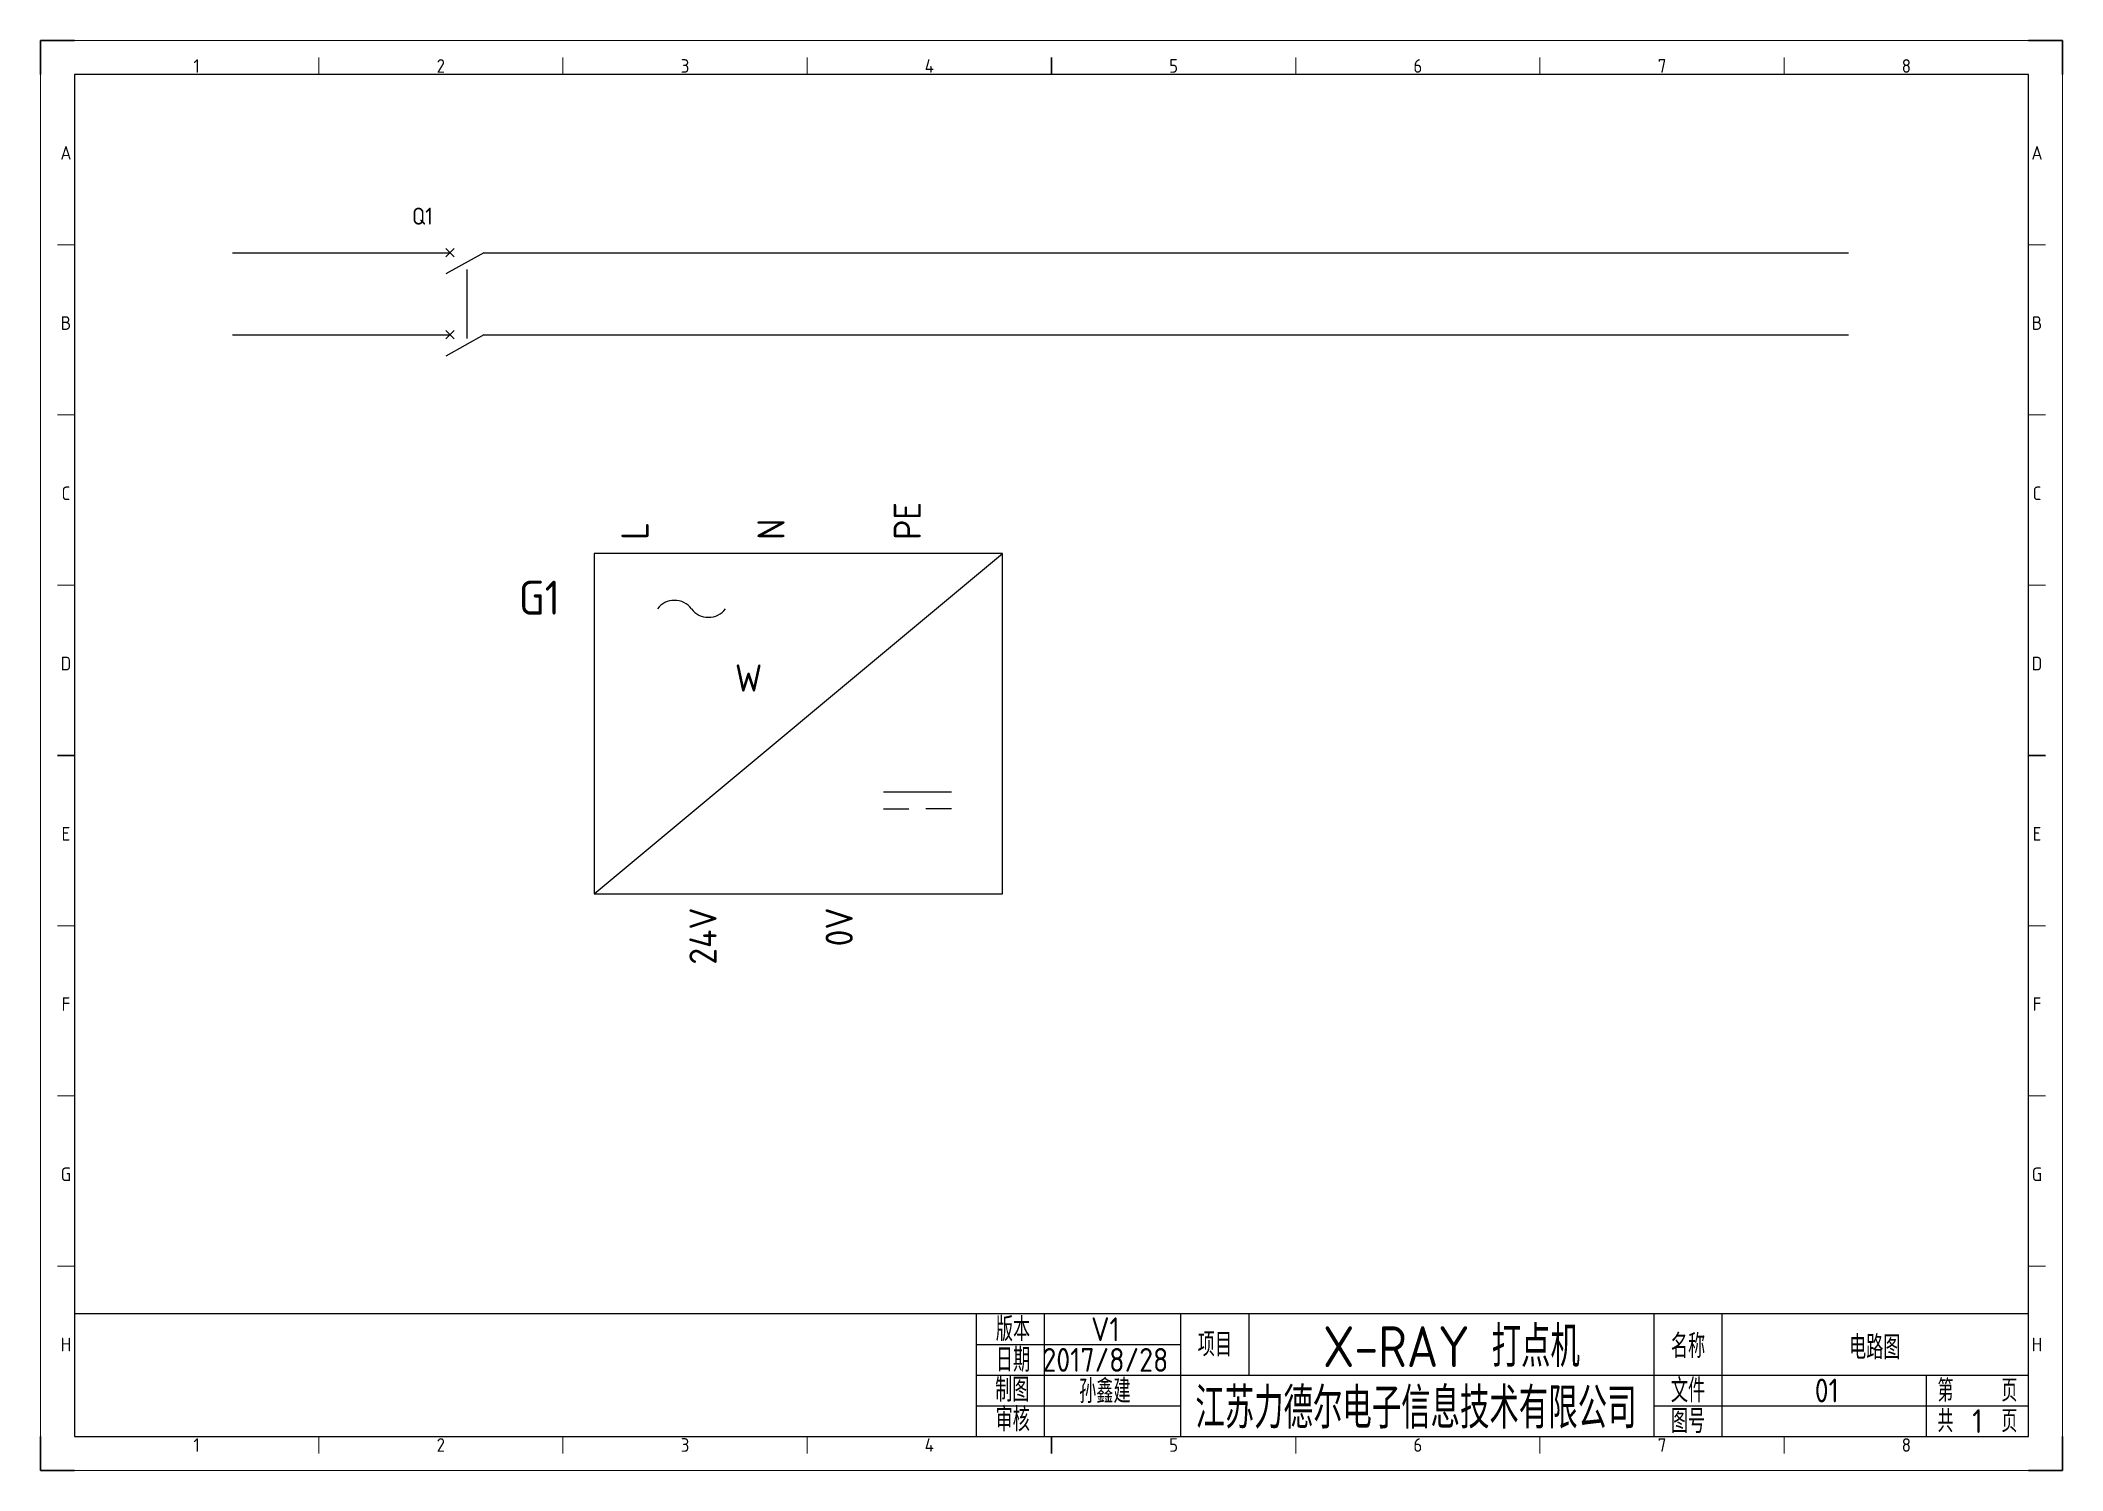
# Model space of a CAD drawing. Header units: millimetres. Extents: x 2029 to 2326, y 1387 to 1597.
import ezdxf
from ezdxf.enums import TextEntityAlignment as Align

# ---------------------------------------------------------------- set-up
doc = ezdxf.new("R2010")
doc.units = ezdxf.units.MM
for name, color, linetype in [('AE_BOR', 1, 'Continuous'), ('LINK', 9, 'Continuous'), ('SYMS', 7, 'Continuous'), ('TAGS', 150, 'Continuous'), ('TERMS', 123, 'Continuous'), ('WIRES', 7, 'Continuous'), ('图框_标题栏属性', 1, 'Continuous'), ('图框_标题栏文字', 6, 'Continuous')]:
    doc.layers.add(name, color=color, linetype=linetype)
doc.styles.add('ACGBTS', font='ISOCP.SHX')
doc.styles.get("Standard").update_dxf_attribs({"font": 'arial.ttf'})
doc.styles.add('WD_IEC', font='isocp2.shx', dxfattribs={"width": 0.9, "height": 4, "bigfont": 'gbcbig.shx'})
doc.styles.add('工程字', font='gbenor.shx', dxfattribs={"bigfont": 'gbcbig.shx'})

# ---------------------------------------------------------------- blocks, each defined once
blk = doc.blocks.new('Border')
for p, q in [((584, 410), (10, 410)), ((10, 410), (10, 10)), ((584, 10), (584, 410)), ((10, 10), (584, 10))]:
    blk.add_line(p, q)
at = {"layer": 'AE_BOR', "color": 1, "lineweight": 30}
for p, q in [((10, 420), (0, 420)), ((0, 420), (0, 410)), ((594, 420), (584, 420)), ((594, 410), (594, 420)), ((297, 410), (297, 415)), ((5, 210), (10, 210)), ((584, 210), (589, 210)), ((0, 0), (0, 10)), ((297, 5), (297, 10)), ((594, 0), (594, 10)), ((0, 0), (10, 0)), ((594, 0), (584, 0))]:
    blk.add_line(p, q, dxfattribs=at)
at = {"layer": 'AE_BOR', "color": 1, "lineweight": 15}
for p, q in [((0, 420), (594, 420)), ((0, 0), (0, 420)), ((594, 420), (594, 0)), ((81.75, 410), (81.75, 415)), ((153.5, 410), (153.5, 415)), ((225.25, 410), (225.25, 415)), ((368.75, 410), (368.75, 415)), ((440.5, 410), (440.5, 415)), ((512.25, 410), (512.25, 415)), ((10, 360), (5, 360)), ((589, 360), (584, 360)), ((10, 310), (5, 310)), ((589, 310), (584, 310)), ((10, 260), (5, 260)), ((589, 260), (584, 260)), ((10, 160), (5, 160)), ((589, 160), (584, 160)), ((10, 110), (5, 110)), ((589, 110), (584, 110)), ((10, 60), (5, 60)), ((589, 60), (584, 60)), ((81.75, 5), (81.75, 10)), ((153.5, 5), (153.5, 10)), ((225.25, 5), (225.25, 10)), ((368.75, 5), (368.75, 10)), ((440.5, 5), (440.5, 10)), ((512.25, 5), (512.25, 10)), ((594, 0), (0, 0))]:
    blk.add_line(p, q, dxfattribs=at)
at = {"layer": 'AE_BOR', "color": 1, "lineweight": 15, "style": 'ACGBTS'}
for s, p in [('1', (45.875, 412.5)), ('2', (117.625, 412.5)), ('3', (189.375, 412.5)), ('4', (261.125, 412.5)), ('5', (332.875, 412.5)), ('6', (404.625, 412.5)), ('7', (476.375, 412.5)), ('8', (548.125, 412.5)), ('A', (7.5, 387)), ('A', (586.5, 387)), ('B', (7.5, 337)), ('B', (586.5, 337)), ('C', (7.5, 287)), ('C', (586.5, 287)), ('D', (7.5, 237)), ('D', (586.5, 237)), ('E', (7.5, 187)), ('E', (586.5, 187)), ('F', (7.5, 137)), ('F', (586.5, 137)), ('G', (7.5, 87)), ('G', (586.5, 87)), ('H', (7.5, 37)), ('H', (586.5, 37)), ('1', (45.875, 7.5)), ('2', (117.625, 7.5)), ('3', (189.375, 7.5)), ('4', (261.125, 7.5)), ('5', (332.875, 7.5)), ('6', (404.625, 7.5)), ('7', (476.375, 7.5)), ('8', (548.125, 7.5))]:
    blk.add_text(s, height=4, dxfattribs=at).set_placement(p, align=Align.MIDDLE)
blk = doc.blocks.new('LdrDkA4')
for p, q in [((132.5, 0), (132.5, 18)), ((142.5, 0), (142.5, 18)), ((162.5, 0), (162.5, 18)), ((162.5, 0), (162.5, 18)), ((162.5, 0), (162.5, 18)), ((172.5, 18), (172.5, 13.5)), ((232, 0), (232, 18)), ((242, 0), (242, 18)), ((132.5, 13.5), (162.5, 13.5)), ((172.5, 13.5), (172.5, 9)), ((132.5, 9), (162.99, 9)), ((162.5, 9), (287, 9)), ((272, 0), (272, 9)), ((132.5, 4.5), (162.5, 4.5)), ((232, 4.5), (287, 4.5)), ((142.5, 2.09), (142.5, 2.09)), ((142.5, 2.09), (142.5, 2.09))]:
    blk.add_line(p, q)
blk.add_lwpolyline([(132.5, 18), (0, 18), (0, 0), (132.5, 0)], close=True)
blk.add_lwpolyline([(132.5, 0), (287, 0), (287, 18), (132.5, 18)])
at = {"flags": 9}
blk.add_attdef('WD_TB', (0, 0), '', height=2.5, dxfattribs=at)
at = {"layer": '图框_标题栏属性', "style": '工程字'}
for tag, height, p in [('版本', 3.5, (151.42, 15.75)), ('项目', 6, (202.25, 13.5)), ('名称', 3.5, (264.42, 13.27)), ('日期', 3.5, (151.42, 11.25)), ('制图', 3.5, (151.34, 6.85)), ('公司名称', 6, (197.03, 4.5)), ('文件', 3.5, (257.37, 6.75)), ('页数', 3.5, (279.5, 6.75)), ('审核', 3.5, (151.65, 2.36)), ('图号', 3.5, (257.37, 2.25)), ('总数', 3.5, (279.5, 2.25))]:
    blk.add_attdef(tag, text='', height=height, dxfattribs=at).set_placement(p, align=Align.MIDDLE)
at = {"layer": '图框_标题栏文字', "style": '工程字'}
for s, height, p in [('版本', 3.5, (137.85, 15.75)), ('项目', 3.5, (167.5, 13.5)), ('名称', 3.5, (237, 13.27)), ('日期', 3.5, (137.85, 11.25)), ('制图', 3.5, (137.75, 6.85)), ('文件', 3.5, (237, 6.75)), ('第    页', 3.25, (279.5, 6.75)), ('审核', 3.5, (137.81, 2.51)), ('图号', 3.5, (237, 2.25)), ('共    页', 3.25, (279.5, 2.25))]:
    blk.add_text(s, height=height, dxfattribs=at).set_placement(p, align=Align.MIDDLE_CENTER)
blk = doc.blocks.new('HCB1')
for p, q in [((-7.5, 0), (-2.5, 0)), ((-1.88, 0.62), (-3.12, -0.62)), ((-1.88, -0.62), (-3.12, 0.62)), ((2.5, 0), (-3.12, -3.12)), ((2.5, 0), (7.5, 0))]:
    blk.add_line(p, q)
at = {"style": 'WD_IEC'}
for tag, p in [('INST', (-5, 11.12)), ('LOC', (-5, 7.62)), ('TAG1', (-5, 4.12)), ('DESC1', (-5, -13.75)), ('DESC2', (-5, -17.25)), ('DESC3', (-5, -20.75))]:
    blk.add_attdef(tag, text='', height=2.5, dxfattribs=at).set_placement(p, align=Align.RIGHT)
for tag, p, height, flags in [('MFG', (4.92, 12.12), 1.5, 9), ('CAT', (4.92, 9.62), 1.5, 9), ('TERM01', (-7.5, 1), 2, 8), ('X4TERM01', (-7.5, 0), 0.32, 1), ('X1TERM02', (7.5, 0), 0.32, 1), ('X2LINK', (0, -0.55), 0.32, 1), ('X8LINK', (0, -2.46), 0.32, 1), ('ASSYCODE', (12.25, -2.75), 1, 1), ('FAMILY', (12.25, -4.25), 1, 1), ('CATDESC', (12.25, -5.75), 1, 1), ('CONTACT', (12.5, -7.5), 1, 1), ('COMMON', (13.75, -8.75), 1, 1)]:
    blk.add_attdef(tag, p, '', height=height, dxfattribs=dict(at, flags=flags))
at = {"style": 'WD_IEC', "flags": 8}
blk.add_attdef('TERM02', text='', height=2, dxfattribs=at).set_placement((7.5, 1), align=Align.RIGHT)
at = {"lineweight": 15, "style": 'WD_IEC'}
for tag, p in [('RATING1', (-5, -6.25)), ('XREF', (-5, -10))]:
    blk.add_attdef(tag, text='', height=2.5, dxfattribs=at).set_placement(p, align=Align.RIGHT)
blk = doc.blocks.new('HCB2')
for p, q in [((-7.5, 0), (-2.5, 0)), ((-1.88, 0.62), (-3.12, -0.62)), ((-1.88, -0.62), (-3.12, 0.62)), ((2.5, 0), (-3.12, -3.12)), ((2.5, 0), (7.5, 0))]:
    blk.add_line(p, q)
at = {"style": 'WD_IEC'}
for tag, p in [('INST', (-5, 11.12)), ('LOC', (-5, 7.62)), ('TAG2', (-5, 4.12)), ('DESC1', (-5, -13.75)), ('DESC2', (-5, -17.25)), ('DESC3', (-5, -20.75))]:
    blk.add_attdef(tag, text='', height=2.5, dxfattribs=at).set_placement(p, align=Align.RIGHT)
for tag, p, height, flags in [('TERM01', (-7.5, 1), 2, 8), ('X4TERM01', (-7.5, 0), 0.32, 1), ('X1TERM02', (7.5, 0), 0.32, 1), ('X2LINK', (0, -0.55), 0.32, 1), ('X8LINK', (0, -2.46), 0.32, 1), ('FAMILY', (12.25, -4.25), 1, 1), ('CONTACT', (12.5, -7.5), 1, 1)]:
    blk.add_attdef(tag, p, '', height=height, dxfattribs=dict(at, flags=flags))
at = {"style": 'WD_IEC', "flags": 8}
blk.add_attdef('TERM02', text='', height=2, dxfattribs=at).set_placement((7.5, 1), align=Align.RIGHT)
at = {"lineweight": 15, "style": 'WD_IEC', "flags": 1}
blk.add_attdef('RATING1', text='', height=2.5, dxfattribs=at).set_placement((-5, -6.25), align=Align.RIGHT)
at = {"lineweight": 15, "style": 'WD_IEC'}
blk.add_attdef('XREF', text='', height=2.5, dxfattribs=at).set_placement((-5, -10), align=Align.RIGHT)
blk = doc.blocks.new('POWER')
for p, q in [((0, -50), (60, 0)), ((42.5, -35), (52.5, -35)), ((42.5, -37.5), (46.25, -37.5)), ((52.5, -37.5), (48.75, -37.5))]:
    blk.add_line(p, q)
blk.add_lwpolyline([(0, 0), (0, -50), (60, -50), (60, 0)], close=True)
for centre, start, end in [((11.8, -10.01), 36.8699, 143.1301), ((16.8, -6.26), 216.8699, 323.1301)]:
    blk.add_arc(centre, 3.12, start, end)
at = {"style": 'WD_IEC'}
for tag, p in [('TERM02', (28, 2)), ('TERM03', (48, 2)), ('TERM01', (8, 2))]:
    blk.add_attdef(tag, p, '', height=4, rotation=90, dxfattribs=at)
for tag, height, p in [('INST', 5, (-5, 5)), ('LOC', 5, (-5, -2)), ('TAG1', 5, (-5, -9)), ('RATING1', 5, (-5, -18)), ('TERM06', 4, (24.7, -20.29)), ('XREF', 5, (-5, -26)), ('DESC1', 5, (-5, -33.7)), ('DESC2', 5, (-5, -40.7)), ('DESC3', 5, (-5, -47.7))]:
    blk.add_attdef(tag, text='', height=height, dxfattribs=at).set_placement(p, align=Align.RIGHT)
at = {"style": 'WD_IEC', "flags": 1}
for tag, p, height in [('X2TERM01', (10, 0), 0.64), ('X2TERM02', (30, 0), 0.64), ('X2TERM03', (50, 0), 0.64), ('MFG', (65.5, -2), 3), ('CAT', (65.5, -7), 3), ('ASSYCODE', (62, -43), 2), ('FAMILY', (62, -46), 2), ('CATDESC', (62, -49), 2), ('X8TERM04', (20, -50), 0.64), ('X8TERM05', (40, -50), 0.64)]:
    blk.add_attdef(tag, p, '', height=height, dxfattribs=at)
at = {"style": 'WD_IEC'}
for tag, p in [('TERM04', (18, -52)), ('TERM05', (38, -52))]:
    blk.add_attdef(tag, text='', height=4, rotation=90, dxfattribs=at).set_placement(p, align=Align.RIGHT)

msp = doc.modelspace()

# ---------------------------------------------------------------- linework, layer by layer
at = {"layer": 'LINK'}
msp.add_lwpolyline([(2091.94, 1563.79), (2091.94, 1553.65)], dxfattribs=at)
at = {"layer": 'WIRES'}
for p, q in [((2057.5, 1566.25), (2084.44, 1566.25)), ((2099.44, 1566.25), (2294.84, 1566.25)), ((2057.5, 1554.2), (2084.44, 1554.2)), ((2099.44, 1554.2), (2294.84, 1554.2))]:
    msp.add_line(p, q, dxfattribs=at)

# ---------------------------------------------------------------- block references
msp.add_blockref('LdrDkA4', (2034.29, 1392.42)).add_auto_attribs({'总数': '1', '文件': '01', '名称': '电路图', '公司名称': '江苏力德尔电子信息技术有限公司', '项目': 'X-RAY 打点机', '制图': '孙鑫建', '日期': '2017/8/28', '版本': 'V1'})
at = {"layer": 'AE_BOR', "xscale": 0.5, "yscale": 0.5, "zscale": 0.5}
msp.add_blockref('Border', (2029.29, 1387.42), dxfattribs=at)
at = {"layer": 'SYMS'}
ref = msp.add_blockref('HCB1', (2091.94, 1566.25), dxfattribs=at)
ref.add_attrib('TAG1', 'Q1', dxfattribs={"layer": 'TAGS', "height": 2.5, "style": 'WD_IEC'}).set_placement((2086.94, 1570.37), align=Align.RIGHT)
msp.add_blockref('HCB2', (2091.94, 1554.2), dxfattribs=at)
ref = msp.add_blockref('POWER', (2110.61, 1522.09), dxfattribs=at)
ref.add_attrib('TERM05', '0V', dxfattribs={"layer": 'TERMS', "height": 4, "rotation": 90, "style": 'WD_IEC'}).set_placement((2148.61, 1470.09), align=Align.RIGHT)
ref.add_attrib('TERM04', '24V', dxfattribs={"layer": 'TERMS', "height": 4, "rotation": 90, "style": 'WD_IEC'}).set_placement((2128.61, 1470.09), align=Align.RIGHT)
ref.add_attrib('TERM03', 'PE', (2158.61, 1524.09), dxfattribs={"layer": 'TERMS', "height": 4, "rotation": 90, "style": 'WD_IEC'})
ref.add_attrib('TERM02', 'N', (2138.61, 1524.09), dxfattribs={"layer": 'TERMS', "height": 4, "rotation": 90, "style": 'WD_IEC'})
ref.add_attrib('TERM01', 'L', (2118.61, 1524.09), dxfattribs={"layer": 'TERMS', "height": 4, "rotation": 90, "style": 'WD_IEC'})
ref.add_attrib('TAG1', 'G1', dxfattribs={"layer": 'TAGS', "height": 5, "style": 'WD_IEC'}).set_placement((2105.61, 1513.09), align=Align.RIGHT)
ref.add_attrib('TERM06', 'W', dxfattribs={"layer": 'TERMS', "height": 4, "style": 'WD_IEC'}).set_placement((2135.31, 1501.8), align=Align.RIGHT)

doc.saveas('drawing.dxf')
